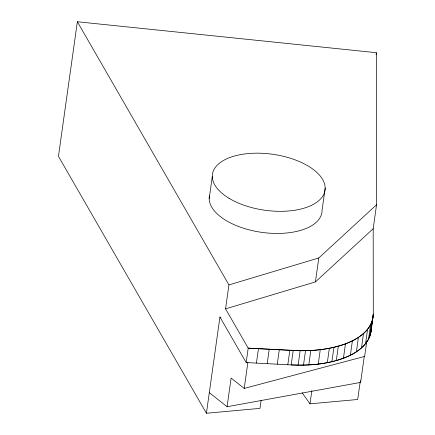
<?xml version="1.0" encoding="UTF-8"?>
<svg xmlns="http://www.w3.org/2000/svg" width="435" height="435" viewBox="0 0 435 435"><rect width="100%" height="100%" fill="white"/><g stroke="black" fill="none" stroke-linecap="round" stroke-linejoin="round"><path stroke-width="0.65" d="M261.114 400.407L259.994 408.378L206.413 413.25L219.936 317.017L246.166 362.567L291.162 364.916C311.232 365.802 332.003 363.959 350.36 355.264C360.185 350.349 370.343 341.899 371.153 330.176M371.082 331.318L373.29 314.037L373.187 228.707L376.552 204.76L376.373 52.7L77.365 21.75L58.448 156.339L206.413 413.25M335.918 360.675C350.893 356.455 369.331 347.592 371.12 330.165M209.197 198.534L212.307 176.409M246.166 362.567L248.195 348.152L225.564 308.861L228.93 284.914L77.365 21.75M364.264 356.396L360.604 382.403L227.081 406.725L231.11 378.048L244.209 388.411L364.639 356.439L366.808 341.007M244.209 388.411L247.89 362.246M256.422 363.1L258.45 348.685M267.193 363.665L269.216 349.251M277.269 364.193L279.297 349.778M287.812 364.742L289.84 350.327M373.11 316.903C371.071 330.807 357.565 339.251 345.455 343.84C328.789 349.881 310.797 351.317 293.19 350.501L291.162 364.916L298.443 365.139M298.111 365.139L300.139 350.724M325.179 188.094L322.069 210.214A56.854 28.253 8 0 1 263.153 232.546A56.854 28.253 8 0 1 209.431 195.853M303.494 365.117L305.517 350.702M225.564 308.861L315.435 281.907L318.801 257.96L376.552 204.76M308.796 364.916L310.818 350.501M360.137 382.224L357.706 399.493L309.997 403.832L311.862 390.548M318.241 364.106L320.263 349.691M327.321 362.692L329.344 348.277M331.9 361.713L333.928 347.299M376.085 54.723L376.373 52.7M336.293 360.582L338.321 346.168M343.433 358.255L345.455 343.84M350.36 355.264L352.388 340.85M356.385 351.828L358.407 337.413M361.474 347.973L363.497 333.558M365.558 343.737L367.58 329.322M368.532 339.251L370.56 324.836M369.696 336.728L371.718 322.313M371.262 328.452L371.539 326.489M371.724 325.179L372.001 323.21M372.181 321.9L373.29 314.037C372.648 332.34 353.421 342.019 337.946 346.26M370.538 334.14L372.561 319.725M315.435 281.907L373.187 228.707M228.93 284.914L318.801 257.96M337.109 346.478C325.51 349.55 313.483 350.74 301.504 350.719M335.08 360.892C323.482 363.964 311.455 365.155 299.476 365.134M300.552 350.724L248.195 348.152L293.19 350.501M219.936 317.017L221.002 317.86M209.306 392.664L227.081 406.725M302.184 392.881L309.997 403.832M360.604 380.652L360.604 382.403M228.979 198.262A56.854 28.253 8 0 0 323.308 195.266A56.854 28.253 8 0 0 253.942 153.223A56.854 28.253 8 0 0 228.979 198.262"/></g></svg>
